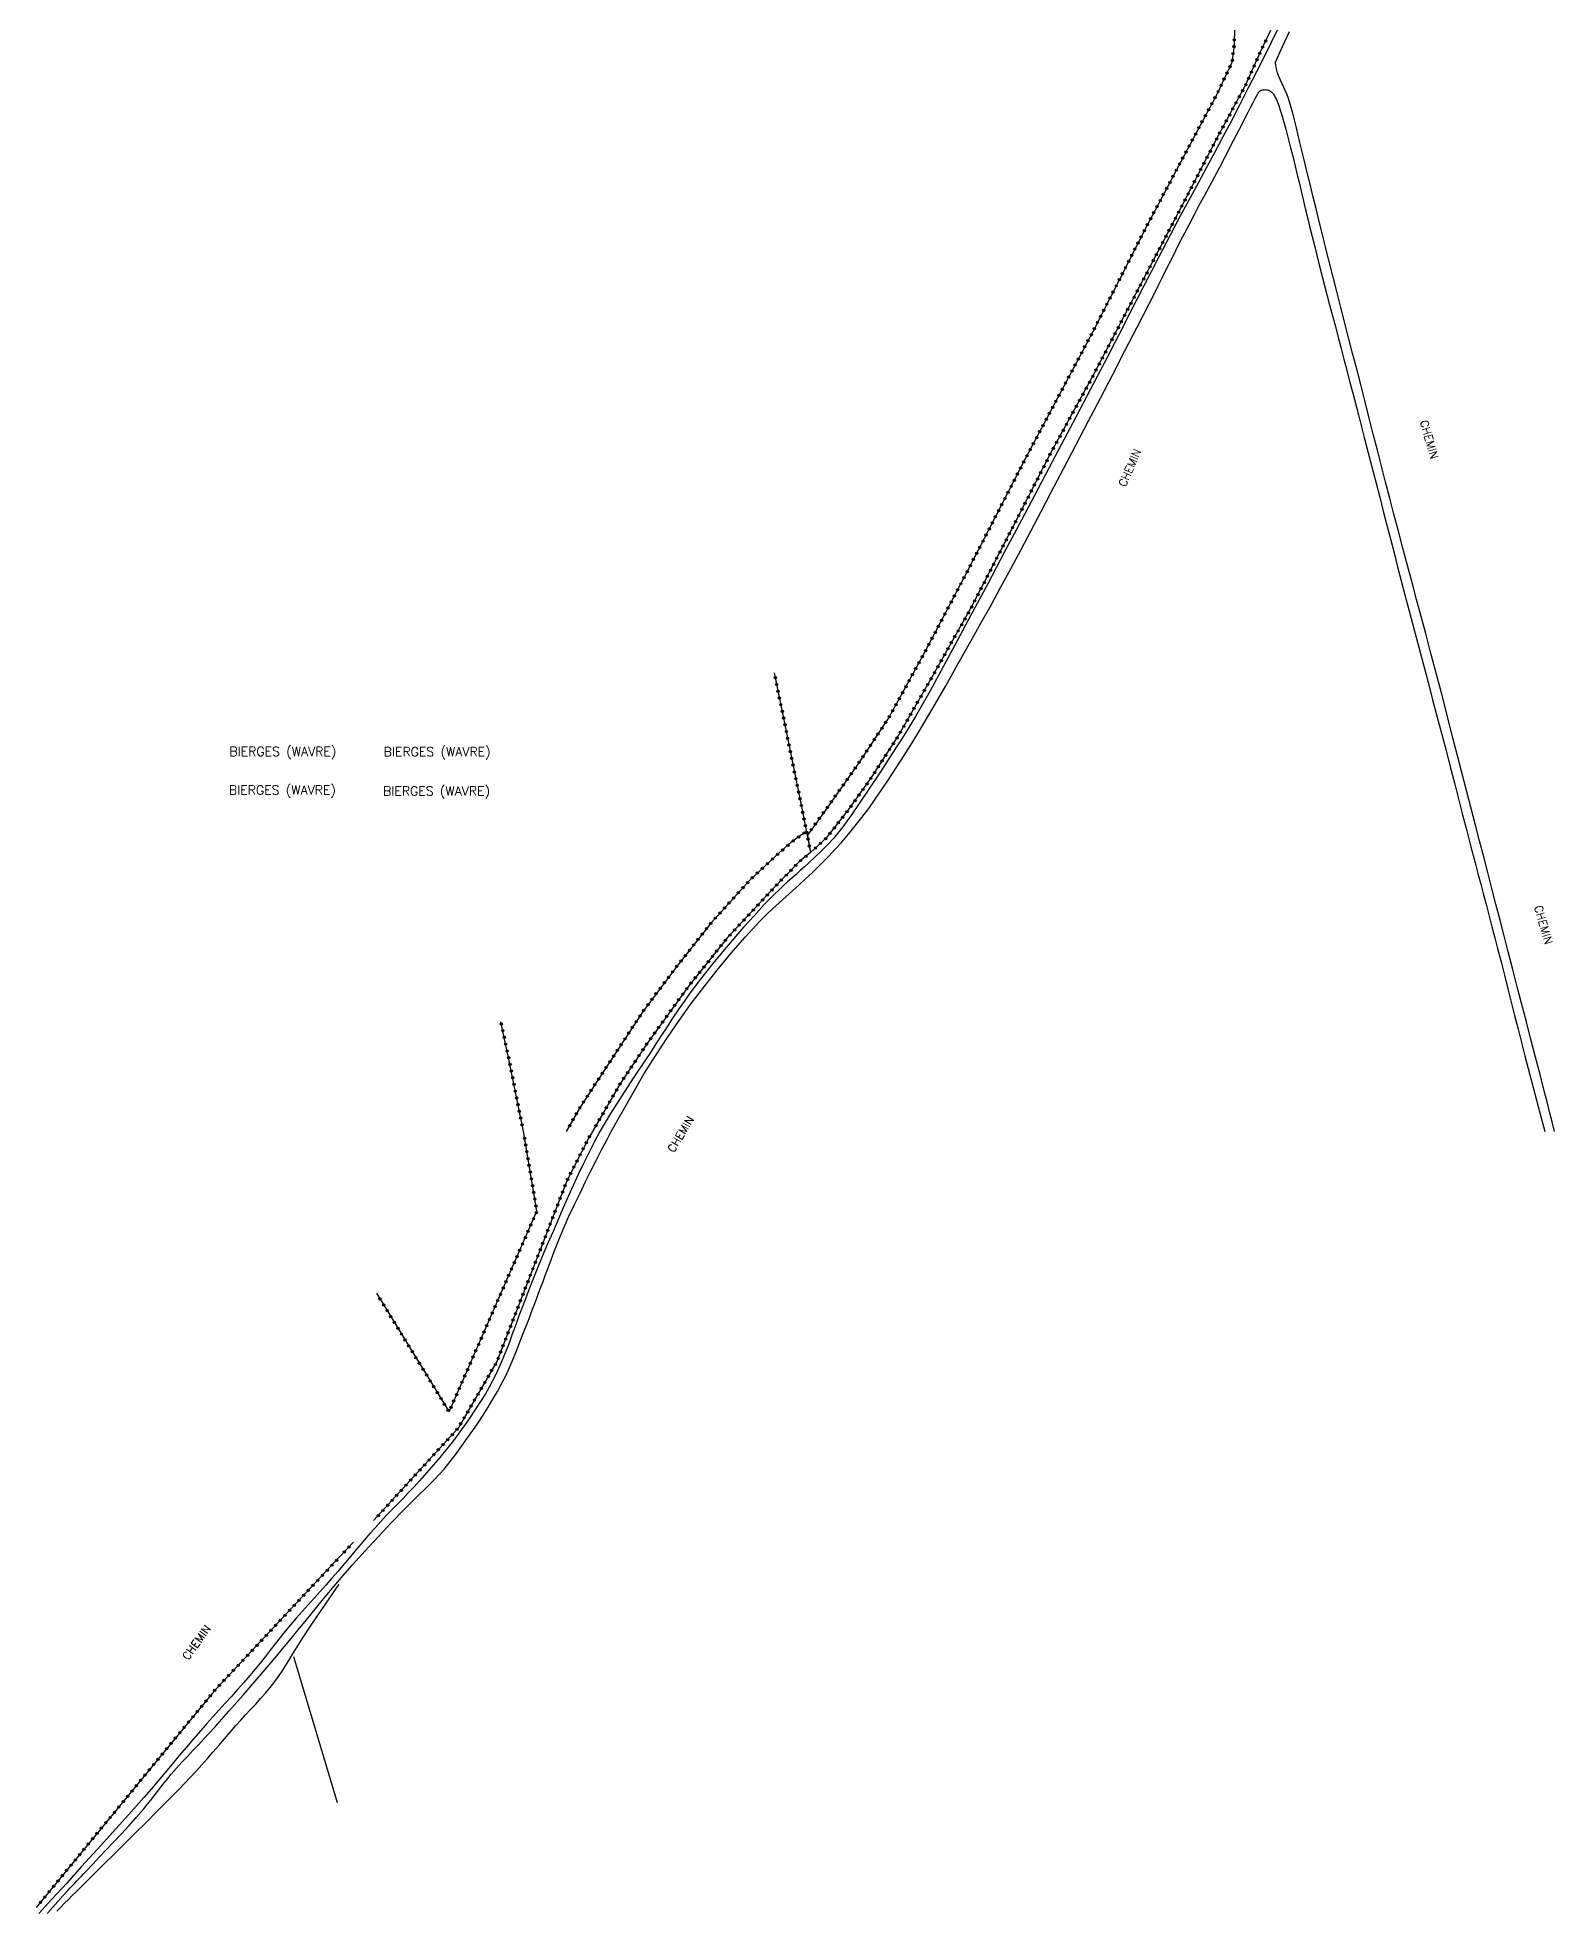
# Model space of a CAD drawing. Header units: millimetres. Extents: x 164000 to 165001, y 157998 to 159001.
# Drawn here: x 164429.8 to 164761.7, y 158000 to 158410.3 of the extents above; entities that cross this region are included whole.
import ezdxf
from ezdxf.enums import TextEntityAlignment as Align

# ---------------------------------------------------------------- set-up
doc = ezdxf.new("R2010")
doc.units = ezdxf.units.MM
doc.layers.get('0').update_dxf_attribs({"linetype": 'CONTINUOUS'})
for name, color, linetype in [('W0071', 7, 'CONTINUOUS'), ('W0211', 2, 'CONTINUOUS'), ('W0322', 7, 'CONTINUOUS'), ('W0323', 7, 'CONTINUOUS'), ('W0330', 7, 'CONTINUOUS'), ('W0980', 7, 'CONTINUOUS'), ('W0989', 7, 'CONTINUOUS')]:
    doc.layers.add(name, color=color, linetype=linetype)
doc.styles.get("Standard").update_dxf_attribs({"font": 'romans.shx', "width": 0.85})

# ---------------------------------------------------------------- blocks, each defined once
blk = doc.blocks.new('t323o')
at = {"color": 0, "linetype": 'Continuous'}
for radius in [0.25, 0.15]:
    blk.add_circle((0, 0), radius, dxfattribs=at)
blk = doc.blocks.new('t322o')
at = {"color": 0, "linetype": 'Continuous'}
for radius in [0.25, 0.15]:
    blk.add_circle((0, 0), radius, dxfattribs=at)

msp = doc.modelspace()

# ---------------------------------------------------------------- linework, layer by layer
at = {"layer": 'W0071'}
for points in [[(164701.09, 158412.02), (164699.68, 158409.18), (164698.26, 158406.35), (164696.44, 158402.72), (164694.61, 158399.1), (164692.77, 158395.49), (164690.9, 158391.89), (164689.14, 158388.54), (164687.36, 158385.2), (164685.57, 158381.87), (164683.76, 158378.55), (164681.96, 158375.22), (164680.16, 158371.89), (164678.38, 158368.56), (164676.61, 158365.21), (164675, 158362.12), (164673.4, 158359.03), (164671.82, 158355.93), (164670.23, 158352.83), (164668.65, 158349.73), (164667.07, 158346.63), (164665.48, 158343.54), (164663.88, 158340.44), (164660.11, 158333.23), (164656.33, 158326.03), (164652.53, 158318.84), (164648.72, 158311.65), (164645.04, 158304.71), (164641.36, 158297.76), (164637.67, 158290.82), (164633.95, 158283.9), (164630.97, 158278.35), (164628.01, 158272.78), (164624.99, 158267.25), (164621.85, 158261.78), (164619.37, 158257.69), (164616.81, 158253.65), (164614.19, 158249.65), (164611.52, 158245.67), (164609.7, 158242.98), (164607.86, 158240.29), (164605.95, 158237.66), (164603.91, 158235.12), (164602.63, 158233.71), (164601.28, 158232.38), (164599.9, 158231.08), (164598.52, 158229.79), (164597.61, 158228.93), (164596.68, 158228.08), (164595.74, 158227.25), (164594.8, 158226.42), (164593.87, 158225.58), (164592.94, 158224.74), (164592.02, 158223.88), (164591.13, 158223.01), (164588.81, 158220.63), (164586.55, 158218.21), (164584.34, 158215.74), (164582.16, 158213.24), (164579.68, 158210.32), (164577.23, 158207.36), (164574.85, 158204.35), (164572.54, 158201.29), (164571.24, 158199.48), (164569.98, 158197.64), (164568.74, 158195.79), (164567.52, 158193.93), (164566.32, 158192.06), (164565.11, 158190.19), (164563.9, 158188.32), (164562.67, 158186.47), (164560.12, 158182.66), (164557.61, 158178.82), (164555.16, 158174.94), (164552.82, 158171)], [(164700.68, 158404.99), (164702.18, 158408.28), (164703.66, 158411.58)], [(164761.66, 158171), (164761.12, 158173.16), (164760.57, 158175.31), (164760.03, 158177.47), (164759.48, 158179.63), (164758.5, 158183.46), (164757.51, 158187.3), (164756.52, 158191.13), (164755.52, 158194.97), (164754.52, 158198.8), (164753.52, 158202.63), (164752.52, 158206.47), (164751.53, 158210.3), (164750.63, 158213.77), (164749.74, 158217.24), (164748.85, 158220.7), (164747.96, 158224.17), (164747.06, 158227.64), (164746.17, 158231.11), (164745.28, 158234.58), (164744.38, 158238.04), (164741.92, 158247.57), (164739.45, 158257.1), (164736.98, 158266.63), (164734.48, 158276.15), (164733.49, 158279.89), (164732.5, 158283.63), (164731.5, 158287.36), (164730.49, 158291.09), (164729.49, 158294.83), (164728.49, 158298.56), (164727.5, 158302.3), (164726.52, 158306.04), (164725.61, 158309.54), (164724.71, 158313.04), (164723.81, 158316.54), (164722.92, 158320.05), (164722.03, 158323.55), (164721.14, 158327.05), (164720.24, 158330.56), (164719.35, 158334.06), (164718.47, 158337.5), (164717.58, 158340.93), (164716.7, 158344.37), (164715.81, 158347.81), (164714.93, 158351.24), (164714.05, 158354.68), (164713.18, 158358.12), (164712.31, 158361.56), (164711.6, 158364.38), (164710.9, 158367.2), (164710.21, 158370.02), (164709.52, 158372.85), (164708.83, 158375.67), (164708.13, 158378.49), (164707.43, 158381.31), (164706.73, 158384.13), (164705.95, 158387.33), (164705.2, 158390.54), (164704.4, 158393.74), (164703.45, 158396.89), (164703.16, 158397.72), (164702.82, 158398.53), (164702.46, 158399.33), (164702.09, 158400.12), (164701.72, 158400.92), (164701.38, 158401.73), (164701.08, 158402.56), (164700.83, 158403.41), (164700.75, 158403.8), (164700.69, 158404.19), (164700.65, 158404.59), (164700.65, 158404.99)], [(164555.33, 158171), (164557.7, 158175.25), (164560.09, 158179.49), (164562.56, 158183.68), (164565.14, 158187.81), (164567.63, 158191.58), (164570.19, 158195.31), (164572.83, 158198.99), (164575.55, 158202.6), (164578.48, 158206.3), (164581.49, 158209.95), (164584.59, 158213.52), (164587.81, 158216.98), (164589.18, 158218.37), (164590.59, 158219.73), (164592.03, 158221.05), (164593.49, 158222.35), (164594.95, 158223.64), (164596.4, 158224.94), (164597.85, 158226.26), (164599.26, 158227.6), (164600.52, 158228.83), (164601.77, 158230.06), (164602.99, 158231.31), (164604.19, 158232.6), (164605.73, 158234.32), (164607.24, 158236.07), (164608.71, 158237.85), (164610.14, 158239.67), (164611.64, 158241.67), (164613.08, 158243.71), (164614.49, 158245.78), (164615.89, 158247.85), (164617.67, 158250.55), (164619.42, 158253.26), (164621.15, 158256), (164622.83, 158258.75), (164625.69, 158263.59), (164628.48, 158268.46), (164631.23, 158273.35), (164633.98, 158278.25), (164636.19, 158282.19), (164638.4, 158286.15), (164640.58, 158290.11), (164642.75, 158294.08), (164644.98, 158298.26), (164647.19, 158302.45), (164649.38, 158306.64), (164651.58, 158310.84), (164654.27, 158315.97), (164656.96, 158321.11), (164659.65, 158326.25), (164662.33, 158331.39), (164665.02, 158336.55), (164667.7, 158341.71), (164670.37, 158346.88), (164673.02, 158352.05), (164674, 158353.99), (164674.97, 158355.92), (164675.93, 158357.86), (164676.89, 158359.81), (164677.85, 158361.75), (164678.82, 158363.68), (164679.8, 158365.62), (164680.78, 158367.55), (164681.86, 158369.61), (164682.95, 158371.67), (164684.04, 158373.73), (164685.14, 158375.78), (164686.24, 158377.83), (164687.34, 158379.88), (164688.44, 158381.94), (164689.53, 158384), (164690.17, 158385.23), (164690.82, 158386.47), (164691.46, 158387.71), (164692.1, 158388.95), (164692.74, 158390.2), (164693.38, 158391.44), (164694.02, 158392.68), (164694.66, 158393.92), (164695.16, 158394.92), (164695.65, 158395.94), (164696.17, 158396.95), (164696.74, 158397.92), (164696.86, 158398.11), (164696.98, 158398.3), (164697.12, 158398.48), (164697.3, 158398.63), (164697.46, 158398.72), (164697.63, 158398.77), (164697.81, 158398.8), (164697.98, 158398.83), (164698.21, 158398.85), (164698.43, 158398.86), (164698.66, 158398.85), (164698.88, 158398.81), (164699.14, 158398.73), (164699.38, 158398.62), (164699.6, 158398.49), (164699.82, 158398.33), (164699.93, 158398.22), (164700.02, 158398.1), (164700.11, 158397.98), (164700.19, 158397.85), (164700.4, 158397.52), (164700.59, 158397.17), (164700.77, 158396.82), (164700.94, 158396.46), (164701.34, 158395.42), (164701.68, 158394.37), (164702, 158393.31), (164702.3, 158392.25), (164702.88, 158390.21), (164703.42, 158388.16), (164703.94, 158386.11), (164704.46, 158384.05), (164704.93, 158382.14), (164705.4, 158380.22), (164705.85, 158378.3), (164706.3, 158376.39), (164706.75, 158374.47), (164707.21, 158372.55), (164707.67, 158370.63), (164708.14, 158368.72), (164709.2, 158364.49), (164710.28, 158360.26), (164711.38, 158356.04), (164712.47, 158351.81), (164713.09, 158349.43), (164713.72, 158347.05), (164714.34, 158344.66), (164714.97, 158342.28), (164715.6, 158339.9), (164716.22, 158337.52), (164716.85, 158335.13), (164717.47, 158332.75), (164718.77, 158327.76), (164720.06, 158322.76), (164721.35, 158317.77), (164722.64, 158312.77), (164723.43, 158309.73), (164724.21, 158306.68), (164725, 158303.64), (164725.78, 158300.59), (164726.57, 158297.54), (164727.35, 158294.5), (164728.14, 158291.45), (164728.93, 158288.41), (164729.94, 158284.58), (164730.94, 158280.75), (164731.96, 158276.93), (164732.97, 158273.1), (164733.99, 158269.28), (164735, 158265.45), (164736.01, 158261.63), (164737.02, 158257.8), (164737.93, 158254.3), (164738.84, 158250.8), (164739.75, 158247.3), (164740.65, 158243.8), (164741.56, 158240.29), (164742.46, 158236.79), (164743.37, 158233.29), (164744.28, 158229.79), (164744.9, 158227.45), (164745.51, 158225.11), (164746.13, 158222.77), (164746.75, 158220.43), (164747.37, 158218.09), (164747.98, 158215.74), (164748.59, 158213.4), (164749.2, 158211.06), (164749.96, 158208.12), (164750.71, 158205.18), (164751.46, 158202.24), (164752.2, 158199.3), (164752.94, 158196.36), (164753.69, 158193.42), (164754.44, 158190.48), (164755.2, 158187.55), (164756.28, 158183.41), (164757.37, 158179.27), (164758.47, 158175.13), (164759.57, 158171)], [(164552.82, 158171), (164551.6, 158168.68), (164550.42, 158166.33), (164549.26, 158163.98), (164548.12, 158161.61), (164547, 158159.2), (164545.91, 158156.77), (164544.84, 158154.33), (164543.78, 158151.89), (164542.59, 158149.16), (164541.4, 158146.44), (164540.23, 158143.7), (164539.09, 158140.95), (164538.07, 158138.4), (164537.09, 158135.82), (164536.12, 158133.25), (164535.14, 158130.67), (164534.67, 158129.42), (164534.2, 158128.15), (164533.75, 158126.89), (164533.29, 158125.63), (164532.82, 158124.37), (164532.34, 158123.11), (164531.84, 158121.86), (164531.32, 158120.62), (164530.68, 158119.18), (164530.01, 158117.76), (164529.3, 158116.35), (164528.55, 158114.96), (164527.79, 158113.65), (164527, 158112.37), (164526.17, 158111.1), (164525.34, 158109.84), (164524.37, 158108.39), (164523.39, 158106.95), (164522.38, 158105.52), (164521.33, 158104.12), (164519.41, 158101.69), (164517.43, 158099.3), (164515.41, 158096.94), (164513.36, 158094.62), (164512.18, 158093.32), (164510.98, 158092.04), (164509.77, 158090.78), (164508.54, 158089.52), (164507.32, 158088.26), (164506.1, 158087), (164504.9, 158085.73), (164503.72, 158084.43), (164502.67, 158083.25), (164501.63, 158082.06), (164500.61, 158080.85), (164499.6, 158079.64), (164498.58, 158078.43), (164497.57, 158077.22), (164496.55, 158076.02), (164495.52, 158074.82), (164494.23, 158073.35), (164492.93, 158071.89), (164491.62, 158070.43), (164490.31, 158068.98), (164489, 158067.52), (164487.7, 158066.06), (164486.41, 158064.59), (164485.14, 158063.1), (164484.01, 158061.73), (164482.89, 158060.35), (164481.79, 158058.95), (164480.7, 158057.55), (164479.6, 158056.15), (164478.5, 158054.75), (164477.38, 158053.37), (164476.24, 158052.01), (164474.93, 158050.48), (164473.6, 158048.97), (164472.25, 158047.48), (164470.89, 158045.99), (164469.54, 158044.51), (164468.18, 158043.02), (164466.84, 158041.52), (164465.51, 158040.01), (164463.94, 158038.19), (164462.38, 158036.36), (164460.84, 158034.52), (164459.3, 158032.68), (164457.76, 158030.84), (164456.21, 158029), (164454.66, 158027.17), (164453.08, 158025.35), (164449.72, 158021.54), (164446.32, 158017.76), (164442.9, 158014), (164439.47, 158010.24), (164436.2, 158006.63), (164432.91, 158003.03), (164430.12, 158000)], [(164431.98, 158000), (164432.09, 158000.13), (164433.18, 158001.39), (164434.29, 158002.64), (164435.39, 158003.88), (164436.52, 158005.11), (164436.99, 158005.63), (164437.48, 158006.14), (164437.96, 158006.65), (164438.45, 158007.16), (164438.94, 158007.67), (164439.43, 158008.17), (164439.91, 158008.68), (164440.4, 158009.19), (164441.91, 158010.78), (164443.41, 158012.37), (164444.92, 158013.96), (164446.41, 158015.56), (164448.09, 158017.37), (164449.77, 158019.18), (164451.43, 158021.01), (164453.05, 158022.87), (164453.82, 158023.8), (164454.58, 158024.75), (164455.33, 158025.71), (164456.06, 158026.67), (164456.8, 158027.63), (164457.55, 158028.59), (164458.31, 158029.54), (164459.09, 158030.47), (164460.24, 158031.78), (164461.42, 158033.08), (164462.61, 158034.36), (164463.81, 158035.63), (164465.01, 158036.9), (164466.21, 158038.17), (164467.4, 158039.45), (164468.58, 158040.74), (164471.7, 158044.24), (164474.79, 158047.76), (164477.85, 158051.3), (164480.9, 158054.86), (164482.15, 158056.35), (164483.4, 158057.85), (164484.64, 158059.35), (164485.87, 158060.86), (164487.1, 158062.37), (164488.34, 158063.88), (164489.58, 158065.38), (164490.82, 158066.88), (164492.76, 158069.22), (164494.7, 158071.55), (164496.66, 158073.88), (164498.65, 158076.17), (164501.47, 158079.28), (164504.32, 158082.36), (164507.21, 158085.4), (164510.11, 158088.43), (164511.18, 158089.52), (164512.27, 158090.6), (164513.38, 158091.67), (164514.48, 158092.73), (164515.58, 158093.8), (164516.66, 158094.89), (164517.71, 158096.01), (164518.74, 158097.15), (164520.1, 158098.81), (164521.4, 158100.52), (164522.66, 158102.25), (164523.9, 158104), (164525.06, 158105.66), (164526.2, 158107.32), (164527.31, 158109.01), (164528.38, 158110.73), (164529.42, 158112.45), (164530.43, 158114.19), (164531.4, 158115.95), (164532.31, 158117.75), (164533.59, 158120.57), (164534.76, 158123.43), (164535.87, 158126.32), (164536.99, 158129.2), (164537.49, 158130.49), (164537.98, 158131.78), (164538.47, 158133.07), (164538.95, 158134.36), (164539.44, 158135.65), (164539.92, 158136.94), (164540.41, 158138.24), (164540.9, 158139.52), (164541.88, 158142.13), (164542.86, 158144.75), (164543.87, 158147.35), (164544.93, 158149.93), (164546.07, 158152.5), (164547.27, 158155.03), (164548.49, 158157.55), (164549.72, 158160.07), (164550.86, 158162.39), (164552.02, 158164.7), (164553.19, 158167), (164554.4, 158169.29), (164554.63, 158169.71), (164554.86, 158170.14), (164555.1, 158170.57), (164555.33, 158171)]]:
    msp.add_lwpolyline(points, dxfattribs=at)
at = {"layer": 'W0211'}
msp.add_lwpolyline([(164434.07, 158000.54), (164434.91, 158001.38), (164435.74, 158002.22), (164436.58, 158003.06), (164437.42, 158003.9), (164438.28, 158004.76), (164439.15, 158005.62), (164440.01, 158006.48), (164440.88, 158007.34), (164441.75, 158008.2), (164442.61, 158009.06), (164443.48, 158009.92), (164444.35, 158010.78), (164446.63, 158013.05), (164448.92, 158015.31), (164451.2, 158017.59), (164453.48, 158019.86), (164455.91, 158022.29), (164458.36, 158024.71), (164460.78, 158027.16), (164463.16, 158029.65), (164464.44, 158031.05), (164465.71, 158032.46), (164466.97, 158033.89), (164468.21, 158035.33), (164469.45, 158036.77), (164470.69, 158038.21), (164471.94, 158039.65), (164473.19, 158041.08), (164474.26, 158042.28), (164475.35, 158043.46), (164476.44, 158044.63), (164477.54, 158045.81), (164478.62, 158047), (164479.68, 158048.2), (164480.71, 158049.44), (164481.7, 158050.7), (164482.52, 158051.83), (164483.3, 158052.99), (164484.05, 158054.16), (164484.78, 158055.35), (164485.5, 158056.54), (164486.22, 158057.73), (164486.95, 158058.91), (164487.7, 158060.08), (164489.69, 158063.08), (164491.71, 158066.07), (164493.75, 158069.04), (164495.8, 158072)], dxfattribs=at)
at = {"layer": 'W0322'}
msp.add_lwpolyline([(164495.91, 158077.98), (164468.37, 158048.56), (164450.72, 158027.1), (164429.52, 158001.3)], dxfattribs=at)
at = {"layer": 'W0323'}
for points in [[(164691.73, 158416.8), (164691.59, 158408.5), (164691.11, 158404.83), (164687.86, 158397.98), (164682.53, 158388.03), (164672.4, 158368.95), (164660.64, 158345.89), (164645.9, 158318.11), (164633.05, 158293.18), (164623.87, 158275.77), (164616.04, 158261.52), (164609.3, 158251.34), (164602.54, 158241.83), (164598.22, 158235.85)], [(164598.9, 158232.01), (164602.52, 158235.37), (164607.2, 158241.35), (164612.24, 158248.44), (164618.1, 158257.49), (164625.45, 158270.33), (164633.99, 158285.43), (164643.25, 158303.34), (164651.5, 158319.42), (164660.84, 158336.49), (164670.09, 158354.18), (164679.33, 158371.83), (164687.78, 158388.15), (164694.15, 158399.96), (164697.24, 158406.96), (164701.08, 158414.9)], [(164590.99, 158271.29), (164593.02, 158261.41), (164597.23, 158240.6), (164598.9, 158232.01)], [(164597.66, 158236.39), (164594.64, 158234.19), (164591.43, 158231.36), (164585.67, 158226), (164577.18, 158216.67), (164569.57, 158207.03), (164562.14, 158197.13), (164555, 158186.24), (164548.66, 158176.59), (164545.49, 158171)], [(164598.22, 158235.85), (164598.9, 158232.01)], [(164598.9, 158232.01), (164596.61, 158230.17), (164590.55, 158223.94), (164580.78, 158213.42), (164572.29, 158202.88), (164563.11, 158190.18), (164557.21, 158181.37), (164551.24, 158171)], [(164536.11, 158171), (164533.1, 158186.09), (164531.19, 158194.98)], [(164551.24, 158171), (164550.39, 158169.64), (164545.62, 158160.25), (164540.43, 158146.82), (164530.32, 158120.71), (164521.84, 158106.15), (164503.35, 158085.92)], [(164503.96, 158135.65), (164519.85, 158109.7), (164539.05, 158153.61), (164536.11, 158171)], [(164498.92, 158081.2), (164495.91, 158077.98)]]:
    msp.add_lwpolyline(points, dxfattribs=at)
at = {"layer": 'W0330'}
msp.add_lwpolyline([(164485.84, 158056.2), (164495.39, 158024.29)], dxfattribs=at)

# ---------------------------------------------------------------- block references
at = {"layer": 'W0322'}
for p, rotation in [((164495.24, 158077.26), 226.8831975410535), ((164492.16, 158073.98), 226.8831975410535), ((164493.19, 158075.07), 226.8831975410535), ((164494.21, 158076.17), 226.8831975410535), ((164488.06, 158069.6), 226.8831975410535), ((164489.09, 158070.69), 226.8831975410535), ((164490.11, 158071.79), 226.8831975410535), ((164491.14, 158072.88), 226.8831975410535), ((164483.96, 158065.22), 226.8831975410535), ((164484.98, 158066.31), 226.8831975410535), ((164486.01, 158067.41), 226.8831975410535), ((164487.04, 158068.5), 226.8831975410535), ((164479.86, 158060.84), 226.8831975410535), ((164480.88, 158061.93), 226.8831975410535), ((164481.91, 158063.03), 226.8831975410535), ((164482.93, 158064.12), 226.8831975410535), ((164476.78, 158057.55), 226.8831975410535), ((164477.81, 158058.65), 226.8831975410535), ((164478.83, 158059.74), 226.8831975410535), ((164472.68, 158053.17), 226.8831975410535), ((164473.71, 158054.27), 226.8831975410535), ((164474.73, 158055.36), 226.8831975410535), ((164475.76, 158056.46), 226.8831975410535), ((164468.58, 158048.79), 226.8831975410535), ((164469.61, 158049.89), 226.8831975410535), ((164470.63, 158050.98), 226.8831975410535), ((164471.66, 158052.08), 226.8831975410535), ((164465.71, 158045.33), 230.587275509927), ((164466.66, 158046.49), 230.587275509927), ((164467.61, 158047.65), 230.587275509927), ((164461.9, 158040.69), 230.587275509927), ((164462.85, 158041.85), 230.587275509927), ((164463.8, 158043.01), 230.587275509927), ((164464.76, 158044.17), 230.587275509927), ((164458.09, 158036.06), 230.587275509927), ((164459.04, 158037.22), 230.587275509927), ((164459.99, 158038.38), 230.587275509927), ((164460.95, 158039.54), 230.587275509927), ((164455.23, 158032.58), 230.587275509927), ((164456.19, 158033.74), 230.587275509927), ((164457.14, 158034.9), 230.587275509927), ((164451.42, 158027.95), 230.587275509927), ((164452.38, 158029.11), 230.587275509927), ((164453.33, 158030.26), 230.587275509927), ((164454.28, 158031.42), 230.587275509927), ((164448.57, 158024.47), 230.5803545580289), ((164449.52, 158025.63), 230.5803545580289), ((164450.47, 158026.79), 230.5803545580289), ((164444.76, 158019.84), 230.5803545580289), ((164445.71, 158020.99), 230.5803545580289), ((164446.66, 158022.15), 230.5803545580289), ((164447.61, 158023.31), 230.5803545580289), ((164441.9, 158016.36), 230.5803545580289), ((164442.85, 158017.52), 230.5803545580289), ((164443.8, 158018.68), 230.5803545580289), ((164438.09, 158011.72), 230.5803545580289), ((164439.04, 158012.88), 230.5803545580289), ((164439.99, 158014.04), 230.5803545580289), ((164440.95, 158015.2), 230.5803545580289), ((164435.23, 158008.25), 230.5803545580289), ((164436.18, 158009.41), 230.5803545580289), ((164437.14, 158010.57), 230.5803545580289), ((164431.42, 158003.61), 230.5803545580289), ((164432.37, 158004.77), 230.5803545580289), ((164433.33, 158005.93), 230.5803545580289), ((164434.28, 158007.09), 230.5803545580289), ((164430.47, 158002.45), 230.5803545580289)]:
    msp.add_blockref('t322o', p, dxfattribs=dict(at, rotation=rotation))
at = {"layer": 'W0323'}
for p, rotation in [((164691.61, 158409.75), 268.9851050021676), ((164698.47, 158409.5), 64.18240706884292), ((164691.36, 158406.76), 262.610552312974), ((164691.55, 158408.25), 262.610552312974), ((164696.56, 158405.43), 66.17573941717183), ((164697.17, 158406.8), 66.17573941717183), ((164697.82, 158408.15), 64.18240706884292), ((164689.38, 158401.17), 244.6451953923685), ((164690.02, 158402.53), 244.6451953923685), ((164690.66, 158403.88), 244.6451953923685), ((164691.17, 158405.28), 262.610552312974), ((164694.75, 158401.31), 66.17573941717183), ((164695.35, 158402.68), 66.17573941717183), ((164695.96, 158404.05), 66.17573941717183), ((164687.41, 158397.12), 241.7862450867117), ((164688.09, 158398.46), 244.6451953923685), ((164688.74, 158399.81), 244.6451953923685), ((164692.71, 158397.3), 61.65326813047926), ((164693.43, 158398.62), 61.65326813047926), ((164694.14, 158399.94), 61.65326813047926), ((164685.28, 158393.16), 241.7862450867117), ((164685.99, 158394.48), 241.7862450867117), ((164686.7, 158395.8), 241.7862450867117), ((164690.58, 158393.34), 61.65326813047926), ((164691.29, 158394.66), 61.65326813047926), ((164692, 158395.98), 61.65326813047926), ((164683.15, 158389.19), 241.7862450867117), ((164683.86, 158390.52), 241.7862450867117), ((164684.57, 158391.84), 241.7862450867117), ((164688.44, 158389.38), 61.65326813047926), ((164689.15, 158390.7), 61.65326813047926), ((164689.86, 158392.02), 61.65326813047926), ((164681.04, 158385.22), 242.0303344894318), ((164681.74, 158386.55), 242.0303344894318), ((164682.44, 158387.87), 242.0303344894318), ((164686.35, 158385.39), 62.61211080255102), ((164687.04, 158386.72), 62.61211080255102), ((164687.73, 158388.06), 62.61211080255102), ((164678.93, 158381.25), 242.0303344894318), ((164679.63, 158382.57), 242.0303344894318), ((164680.33, 158383.9), 242.0303344894318), ((164684.28, 158381.4), 62.61211080255102), ((164684.97, 158382.73), 62.61211080255102), ((164685.66, 158384.06), 62.61211080255102), ((164676.82, 158377.27), 242.0303344894318), ((164677.52, 158378.6), 242.0303344894318), ((164678.22, 158379.92), 242.0303344894318), ((164682.21, 158377.4), 62.61211080255102), ((164682.9, 158378.73), 62.61211080255102), ((164683.59, 158380.06), 62.61211080255102), ((164674.71, 158373.3), 242.0303344894318), ((164675.41, 158374.62), 242.0303344894318), ((164676.11, 158375.95), 242.0303344894318), ((164680.14, 158373.41), 62.61211080255102), ((164680.83, 158374.74), 62.61211080255102), ((164681.52, 158376.07), 62.61211080255102), ((164672.59, 158369.32), 242.0303344894318), ((164673.3, 158370.65), 242.0303344894318), ((164674, 158371.97), 242.0303344894318), ((164678.06, 158369.41), 62.37367988468083), ((164678.75, 158370.74), 62.37367988468083), ((164679.45, 158372.07), 62.61211080255102), ((164670.55, 158365.32), 242.991510278391), ((164671.23, 158366.66), 242.991510278391), ((164671.91, 158367.99), 242.991510278391), ((164675.97, 158365.43), 62.37367988468083), ((164676.67, 158366.76), 62.37367988468083), ((164677.36, 158368.09), 62.37367988468083), ((164668.5, 158361.31), 242.991510278391), ((164669.18, 158362.65), 242.991510278391), ((164669.86, 158363.98), 242.991510278391), ((164673.89, 158361.44), 62.37367988468083), ((164674.58, 158362.77), 62.37367988468083), ((164675.28, 158364.1), 62.37367988468083), ((164666.46, 158357.3), 242.991510278391), ((164667.14, 158358.64), 242.991510278391), ((164667.82, 158359.97), 242.991510278391), ((164671.1, 158356.12), 62.37367988468083), ((164671.8, 158357.45), 62.37367988468083), ((164672.49, 158358.78), 62.37367988468083), ((164673.19, 158360.11), 62.37367988468083), ((164663.73, 158351.95), 242.991510278391), ((164664.41, 158353.29), 242.991510278391), ((164665.1, 158354.63), 242.991510278391), ((164665.78, 158355.96), 242.991510278391), ((164669.02, 158352.14), 62.39542173948106), ((164669.71, 158353.47), 62.39542173948106), ((164670.41, 158354.8), 62.37367988468083), ((164661.69, 158347.95), 242.991510278391), ((164662.37, 158349.28), 242.991510278391), ((164663.05, 158350.62), 242.991510278391), ((164666.93, 158348.15), 62.39542173948106), ((164667.63, 158349.48), 62.39542173948106), ((164668.32, 158350.81), 62.39542173948106), ((164659.61, 158343.95), 242.0443024623988), ((164660.32, 158345.28), 242.0443024623988), ((164661.01, 158346.61), 242.991510278391), ((164664.85, 158344.16), 62.39542173948106), ((164665.54, 158345.49), 62.39542173948106), ((164666.24, 158346.82), 62.39542173948106), ((164657.5, 158339.98), 242.0443024623988), ((164658.21, 158341.3), 242.0443024623988), ((164658.91, 158342.63), 242.0443024623988), ((164662.76, 158340.17), 62.39542173948106), ((164663.46, 158341.5), 62.39542173948106), ((164664.15, 158342.83), 62.39542173948106), ((164655.39, 158336), 242.0443024623988), ((164656.1, 158337.33), 242.0443024623988), ((164656.8, 158338.65), 242.0443024623988), ((164660.67, 158336.19), 61.33032476866013), ((164661.37, 158337.52), 62.39542173948106), ((164662.07, 158338.85), 62.39542173948106), ((164653.29, 158332.03), 242.0443024623988), ((164653.99, 158333.35), 242.0443024623988), ((164654.69, 158334.68), 242.0443024623988), ((164658.51, 158332.24), 61.33032476866013), ((164659.23, 158333.56), 61.33032476866013), ((164659.95, 158334.87), 61.33032476866013), ((164651.18, 158328.05), 242.0443024623988), ((164651.88, 158329.38), 242.0443024623988), ((164652.58, 158330.7), 242.0443024623988), ((164656.35, 158328.29), 61.33032476866013), ((164657.07, 158329.61), 61.33032476866013), ((164657.79, 158330.93), 61.33032476866013), ((164649.07, 158324.08), 242.0443024623988), ((164649.77, 158325.4), 242.0443024623988), ((164650.47, 158326.73), 242.0443024623988), ((164654.19, 158324.34), 61.33032476866013), ((164654.91, 158325.66), 61.33032476866013), ((164655.63, 158326.98), 61.33032476866013), ((164646.96, 158320.1), 242.0443024623988), ((164647.66, 158321.43), 242.0443024623988), ((164648.36, 158322.75), 242.0443024623988), ((164652.04, 158320.4), 61.33032476866013), ((164652.76, 158321.71), 61.33032476866013), ((164653.48, 158323.03), 61.33032476866013), ((164644.87, 158316.12), 242.7368561075063), ((164645.56, 158317.45), 242.7368561075063), ((164646.25, 158318.78), 242.0443024623988), ((164649.27, 158315.07), 62.82376786305943), ((164649.96, 158316.41), 62.82376786305943), ((164650.64, 158317.74), 62.82376786305943), ((164651.33, 158319.08), 62.82376786305943), ((164642.81, 158312.12), 242.7368561075063), ((164643.5, 158313.45), 242.7368561075063), ((164644.18, 158314.78), 242.7368561075063), ((164647.21, 158311.07), 62.82376786305943), ((164647.9, 158312.4), 62.82376786305943), ((164648.58, 158313.74), 62.82376786305943), ((164640.75, 158308.12), 242.7368561075063), ((164641.44, 158309.45), 242.7368561075063), ((164642.12, 158310.78), 242.7368561075063), ((164645.16, 158307.07), 62.82376786305943), ((164645.84, 158308.4), 62.82376786305943), ((164646.53, 158309.73), 62.82376786305943), ((164638, 158302.78), 242.7368561075063), ((164638.69, 158304.12), 242.7368561075063), ((164639.37, 158305.45), 242.7368561075063), ((164640.06, 158306.78), 242.7368561075063), ((164643.1, 158303.06), 62.68641738783709), ((164643.79, 158304.4), 62.82376786305943), ((164644.47, 158305.73), 62.82376786305943), ((164635.94, 158298.78), 242.7368561075063), ((164636.63, 158300.12), 242.7368561075063), ((164637.31, 158301.45), 242.7368561075063), ((164641.04, 158299.06), 62.68641738783709), ((164641.73, 158300.4), 62.68641738783709), ((164642.42, 158301.73), 62.68641738783709), ((164633.88, 158294.78), 242.7368561075063), ((164634.56, 158296.12), 242.7368561075063), ((164635.25, 158297.45), 242.7368561075063), ((164638.97, 158295.07), 62.68641738783709), ((164639.66, 158296.4), 62.68641738783709), ((164640.35, 158297.73), 62.68641738783709), ((164631.79, 158290.79), 242.2005078912366), ((164632.49, 158292.12), 242.2005078912366), ((164633.19, 158293.45), 242.7368561075063), ((164636.91, 158291.07), 62.68641738783709), ((164637.6, 158292.4), 62.68641738783709), ((164638.29, 158293.73), 62.68641738783709), ((164629.69, 158286.81), 242.2005078912366), ((164630.39, 158288.14), 242.2005078912366), ((164631.09, 158289.47), 242.2005078912366), ((164634.84, 158287.07), 62.68641738783709), ((164635.53, 158288.4), 62.68641738783709), ((164636.22, 158289.74), 62.68641738783709), ((164627.6, 158282.83), 242.2005078912366), ((164628.3, 158284.16), 242.2005078912366), ((164629, 158285.49), 242.2005078912366), ((164632.69, 158283.12), 60.47434339435718), ((164633.43, 158284.43), 60.47434339435718), ((164634.16, 158285.74), 62.68641738783709), ((164625.5, 158278.85), 242.2005078912366), ((164626.2, 158280.18), 242.2005078912366), ((164626.9, 158281.51), 242.2005078912366), ((164630.47, 158279.2), 60.47434339435718), ((164631.21, 158280.51), 60.47434339435718), ((164631.95, 158281.82), 60.47434339435718), ((164623.38, 158274.88), 241.190749756464), ((164624.1, 158276.2), 242.2005078912366), ((164624.8, 158277.53), 242.2005078912366), ((164627.51, 158273.98), 60.47434339435718), ((164628.25, 158275.29), 60.47434339435718), ((164628.99, 158276.59), 60.47434339435718), ((164629.73, 158277.9), 60.47434339435718), ((164591.21, 158270.24), 281.6301985317106), ((164621.21, 158270.94), 241.190749756464), ((164621.94, 158272.25), 241.190749756464), ((164622.66, 158273.57), 241.190749756464), ((164625.3, 158270.07), 60.20852662543996), ((164626.04, 158271.37), 60.47434339435718), ((164626.78, 158272.68), 60.47434339435718), ((164591.51, 158268.77), 281.6301985317106), ((164591.81, 158267.3), 281.6301985317106), ((164592.11, 158265.83), 281.6301985317106), ((164619.05, 158266.99), 241.190749756464), ((164619.77, 158268.31), 241.190749756464), ((164620.49, 158269.62), 241.190749756464), ((164623.06, 158266.16), 60.20852662543996), ((164623.81, 158267.47), 60.20852662543996), ((164624.55, 158268.77), 60.20852662543996), ((164592.42, 158264.37), 281.6301985317106), ((164592.72, 158262.9), 281.6301985317106), ((164616.15, 158261.74), 241.190749756464), ((164616.88, 158263.05), 241.190749756464), ((164617.6, 158264.37), 241.190749756464), ((164618.32, 158265.68), 241.190749756464), ((164620.82, 158262.26), 60.20852662543996), ((164621.57, 158263.56), 60.20852662543996), ((164622.31, 158264.86), 60.20852662543996), ((164593.02, 158261.43), 281.6301985317106), ((164593.32, 158259.96), 281.4258631673761), ((164593.62, 158258.49), 281.4258631673761), ((164613.69, 158257.97), 236.4960669564109), ((164614.52, 158259.22), 236.4960669564109), ((164615.34, 158260.48), 236.4960669564109), ((164618.59, 158258.35), 60.20852662543996), ((164619.33, 158259.65), 60.20852662543996), ((164620.08, 158260.96), 60.20852662543996), ((164593.91, 158257.02), 281.4258631673761), ((164594.21, 158255.55), 281.4258631673761), ((164594.51, 158254.08), 281.4258631673761), ((164611.2, 158254.22), 236.4960669564109), ((164612.03, 158255.47), 236.4960669564109), ((164612.86, 158256.72), 236.4960669564109), ((164616.19, 158254.55), 57.08924844751095), ((164617, 158255.81), 57.08924844751095), ((164617.82, 158257.07), 57.08924844751095), ((164594.8, 158252.61), 281.4258631673761), ((164595.1, 158251.14), 281.4258631673761), ((164595.4, 158249.66), 281.4258631673761), ((164608.69, 158250.49), 234.6005657595782), ((164609.55, 158251.72), 236.4960669564109), ((164610.38, 158252.97), 236.4960669564109), ((164612.93, 158249.51), 57.08924844751095), ((164613.74, 158250.77), 57.08924844751095), ((164614.56, 158252.03), 57.08924844751095), ((164615.37, 158253.29), 57.08924844751095), ((164595.7, 158248.19), 281.4258631673761), ((164595.99, 158246.72), 281.4258631673761), ((164605.22, 158245.6), 234.6005657595782), ((164606.08, 158246.82), 234.6005657595782), ((164606.95, 158248.04), 234.6005657595782), ((164607.82, 158249.27), 234.6005657595782), ((164610.37, 158245.81), 54.61326354779092), ((164611.24, 158247.03), 54.61326354779092), ((164612.11, 158248.26), 54.61326354779092), ((164596.29, 158245.25), 281.4258631673761), ((164596.59, 158243.78), 281.4258631673761), ((164596.88, 158242.31), 281.4258631673761), ((164602.61, 158241.93), 234.6005657595782), ((164603.48, 158243.15), 234.6005657595782), ((164604.35, 158244.37), 234.6005657595782), ((164607.76, 158242.14), 54.61326354779092), ((164608.63, 158243.36), 54.61326354779092), ((164609.5, 158244.59), 54.61326354779092), ((164597.18, 158240.84), 281.4258631673761), ((164597.47, 158239.37), 281.0338877169336), ((164597.76, 158237.9), 281.0338877169336), ((164599.1, 158237.06), 234.1745783833248), ((164599.98, 158238.28), 234.1745783833248), ((164600.85, 158239.5), 234.1745783833248), ((164601.73, 158240.71), 234.1745783833248), ((164604.1, 158237.39), 51.92325983424386), ((164605.02, 158238.57), 51.92325983424386), ((164605.95, 158239.75), 51.92325983424386), ((164606.87, 158240.93), 51.92325983424386), ((164593.96, 158233.58), 221.3509950218287), ((164595.12, 158234.53), 216.1538913335916), ((164596.33, 158235.42), 216.1538913335916), ((164597.54, 158236.3), 216.1538913335916), ((164598.04, 158236.43), 281.0338877169336), ((164598.33, 158234.95), 281.0338877169336), ((164598.38, 158234.96), 280.11950470652), ((164598.62, 158233.48), 281.0338877169336), ((164598.64, 158233.49), 280.11950470652), ((164600, 158233.03), 42.94697246947407), ((164601.1, 158234.05), 42.94697246947407), ((164602.2, 158235.08), 42.94697246947407), ((164603.17, 158236.21), 51.92325983424386), ((164589.5, 158229.56), 222.8941453892501), ((164590.6, 158230.59), 222.8941453892501), ((164591.71, 158231.6), 221.3509950218287), ((164592.83, 158232.59), 221.3509950218287), ((164595.69, 158229.22), 225.7822734750723), ((164596.75, 158230.28), 218.6811417885104), ((164597.92, 158231.22), 218.6811417885104), ((164585.15, 158225.44), 227.7229521314514), ((164586.2, 158226.5), 222.8941453892501), ((164587.3, 158227.52), 222.8941453892501), ((164588.4, 158228.54), 222.8941453892501), ((164591.5, 158224.92), 225.7822734750723), ((164592.55, 158226), 225.7822734750723), ((164593.6, 158227.07), 225.7822734750723), ((164594.64, 158228.15), 225.7822734750723), ((164581.11, 158221), 227.7229521314514), ((164582.12, 158222.11), 227.7229521314514), ((164583.13, 158223.22), 227.7229521314514), ((164584.14, 158224.33), 227.7229521314514), ((164588.42, 158221.65), 227.1202606420848), ((164589.44, 158222.75), 227.1202606420848), ((164590.46, 158223.85), 227.1202606420848), ((164577.09, 158216.55), 231.7054020156914), ((164578.09, 158217.67), 227.7229521314514), ((164579.1, 158218.78), 227.7229521314514), ((164580.11, 158219.89), 227.7229521314514), ((164584.34, 158217.25), 227.1202606420848), ((164585.36, 158218.35), 227.1202606420848), ((164586.38, 158219.45), 227.1202606420848), ((164587.4, 158220.55), 227.1202606420848), ((164574.3, 158213.02), 231.7054020156914), ((164575.23, 158214.2), 231.7054020156914), ((164576.16, 158215.37), 231.7054020156914), ((164580.29, 158212.82), 231.1610045784164), ((164581.27, 158213.95), 227.1202606420848), ((164582.29, 158215.05), 227.1202606420848), ((164583.31, 158216.15), 227.1202606420848), ((164571.51, 158209.49), 231.7054020156914), ((164572.44, 158210.66), 231.7054020156914), ((164573.37, 158211.84), 231.7054020156914), ((164577.47, 158209.31), 231.1610045784164), ((164578.41, 158210.48), 231.1610045784164), ((164579.35, 158211.65), 231.1610045784164), ((164567.85, 158204.73), 233.1051062166277), ((164568.75, 158205.93), 233.1051062166277), ((164569.65, 158207.13), 231.7054020156914), ((164570.58, 158208.31), 231.7054020156914), ((164573.71, 158204.64), 231.1610045784164), ((164574.65, 158205.81), 231.1610045784164), ((164575.59, 158206.98), 231.1610045784164), ((164576.53, 158208.15), 231.1610045784164), ((164565.14, 158201.14), 233.1051062166277), ((164566.05, 158202.34), 233.1051062166277), ((164566.95, 158203.54), 233.1051062166277), ((164570.98, 158201.07), 234.144896137155), ((164571.86, 158202.28), 234.144896137155), ((164572.77, 158203.47), 231.1610045784164), ((164561.59, 158196.3), 236.7601679547275), ((164562.44, 158197.54), 233.1051062166277), ((164563.34, 158198.74), 233.1051062166277), ((164564.24, 158199.94), 233.1051062166277), ((164567.46, 158196.2), 234.144896137155), ((164568.34, 158197.42), 234.144896137155), ((164569.22, 158198.63), 234.144896137155), ((164570.1, 158199.85), 234.144896137155), ((164531.29, 158194.51), 102.13659335204), ((164531.61, 158193.04), 102.13659335204), ((164559.13, 158192.54), 236.7601679547275), ((164559.95, 158193.79), 236.7601679547275), ((164560.77, 158195.05), 236.7601679547275), ((164564.83, 158192.55), 234.144896137155), ((164565.71, 158193.77), 234.144896137155), ((164566.59, 158194.99), 234.144896137155), ((164531.92, 158191.58), 102.13659335204), ((164532.24, 158190.11), 102.13659335204), ((164532.55, 158188.64), 102.13659335204), ((164556.66, 158188.77), 236.7601679547275), ((164557.48, 158190.03), 236.7601679547275), ((164558.31, 158191.28), 236.7601679547275), ((164562.24, 158188.88), 236.1675439045098), ((164563.07, 158190.12), 236.1675439045098), ((164563.95, 158191.34), 234.144896137155), ((164532.87, 158187.18), 102.13659335204), ((164533.18, 158185.71), 101.2810046250277), ((164533.47, 158184.24), 101.2810046250277), ((164553.37, 158183.76), 236.7064367291533), ((164554.19, 158185.01), 236.7064367291533), ((164555.02, 158186.26), 236.7601679547275), ((164555.84, 158187.52), 236.7601679547275), ((164558.9, 158183.89), 236.1675439045098), ((164559.73, 158185.14), 236.1675439045098), ((164560.57, 158186.38), 236.1675439045098), ((164561.4, 158187.63), 236.1675439045098), ((164533.76, 158182.77), 101.2810046250277), ((164534.06, 158181.3), 101.2810046250277), ((164534.35, 158179.83), 101.2810046250277), ((164550.9, 158180), 236.7064367291533), ((164551.72, 158181.25), 236.7064367291533), ((164552.55, 158182.5), 236.7064367291533), ((164556.48, 158180.1), 240.0862256811486), ((164557.23, 158181.4), 236.1675439045098), ((164558.06, 158182.65), 236.1675439045098), ((164534.64, 158178.36), 101.2810046250277), ((164534.94, 158176.88), 101.2810046250277), ((164548.45, 158176.22), 240.4482824734941), ((164549.25, 158177.49), 236.7064367291533), ((164550.08, 158178.74), 236.7064367291533), ((164554.23, 158176.2), 240.0862256811486), ((164554.98, 158177.5), 240.0862256811486), ((164555.73, 158178.8), 240.0862256811486), ((164535.23, 158175.41), 101.2810046250277), ((164535.52, 158173.94), 101.2810046250277), ((164535.82, 158172.47), 101.2810046250277), ((164546.23, 158172.3), 240.4482824734941), ((164546.97, 158173.61), 240.4482824734941), ((164547.71, 158174.91), 240.4482824734941), ((164551.99, 158172.3), 240.0862256811486), ((164552.74, 158173.6), 240.0862256811486), ((164553.49, 158174.9), 240.0862256811486), ((164536.36, 158169.54), 99.60618405239202), ((164536.61, 158168.06), 99.60618405239202), ((164549.86, 158168.58), 243.0921701175683), ((164550.56, 158169.91), 238.0138361698064), ((164536.86, 158166.58), 99.60618405239202), ((164537.11, 158165.1), 99.60618405239202), ((164537.36, 158163.62), 99.60618405239202), ((164547.14, 158163.23), 243.0921701175683), ((164547.82, 158164.57), 243.0921701175683), ((164548.5, 158165.91), 243.0921701175683), ((164549.18, 158167.24), 243.0921701175683), ((164537.61, 158162.14), 99.60618405239202), ((164537.86, 158160.66), 99.60618405239202), ((164538.11, 158159.19), 99.60618405239202), ((164545.21, 158159.17), 248.8558675693911), ((164545.78, 158160.56), 243.0921701175683), ((164546.46, 158161.89), 243.0921701175683), ((164538.36, 158157.71), 99.60618405239202), ((164538.61, 158156.23), 99.60618405239202), ((164544.13, 158156.37), 248.8558675693911), ((164544.67, 158157.77), 248.8558675693911), ((164538.31, 158151.92), 66.37253901065715), ((164538.86, 158154.75), 99.60618405239202), ((164538.91, 158153.29), 66.37253901065715), ((164542.5, 158152.18), 248.8558675693911), ((164543.04, 158153.57), 248.8558675693911), ((164543.59, 158154.97), 248.8558675693911), ((164536.51, 158147.8), 66.37253901065715), ((164537.11, 158149.17), 66.37253901065715), ((164537.71, 158150.55), 66.37253901065715), ((164540.88, 158147.98), 248.8558675693911), ((164541.42, 158149.38), 248.8558675693911), ((164541.96, 158150.78), 248.8558675693911), ((164534.71, 158143.67), 66.37253901065715), ((164535.31, 158145.05), 66.37253901065715), ((164535.91, 158146.42), 66.37253901065715), ((164539.26, 158143.78), 248.8238481570082), ((164539.8, 158145.18), 248.8238481570082), ((164540.34, 158146.58), 248.8238481570082), ((164532.9, 158139.55), 66.37253901065715), ((164533.5, 158140.93), 66.37253901065715), ((164534.11, 158142.3), 66.37253901065715), ((164537.63, 158139.59), 248.8238481570082), ((164538.17, 158140.98), 248.8238481570082), ((164538.71, 158142.38), 248.8238481570082), ((164531.1, 158135.43), 66.37253901065715), ((164531.7, 158136.8), 66.37253901065715), ((164532.3, 158138.18), 66.37253901065715), ((164536, 158135.39), 248.8238481570082), ((164536.55, 158136.79), 248.8238481570082), ((164537.09, 158138.19), 248.8238481570082), ((164504.74, 158134.37), 301.4864775754702), ((164505.52, 158133.09), 301.4864775754702), ((164506.31, 158131.81), 301.4864775754702), ((164507.09, 158130.53), 301.4864775754702), ((164529.3, 158131.31), 66.37253901065715), ((164529.9, 158132.68), 66.37253901065715), ((164530.5, 158134.05), 66.37253901065715), ((164534.38, 158131.19), 248.8238481570082), ((164534.92, 158132.59), 248.8238481570082), ((164535.46, 158133.99), 248.8238481570082), ((164507.87, 158129.25), 301.4864775754702), ((164508.66, 158127.97), 301.4864775754702), ((164509.44, 158126.69), 301.4864775754702), ((164527.49, 158127.18), 66.37253901065715), ((164528.09, 158128.56), 66.37253901065715), ((164528.69, 158129.93), 66.37253901065715), ((164532.75, 158127), 248.8238481570082), ((164533.3, 158128.4), 248.8238481570082), ((164533.84, 158129.8), 248.8238481570082), ((164510.22, 158125.41), 301.4864775754702), ((164511.01, 158124.13), 301.4864775754702), ((164511.79, 158122.86), 301.4864775754702), ((164525.69, 158123.06), 66.37253901065715), ((164526.29, 158124.43), 66.37253901065715), ((164526.89, 158125.81), 66.37253901065715), ((164531.13, 158122.8), 248.8238481570082), ((164531.67, 158124.2), 248.8238481570082), ((164532.21, 158125.6), 248.8238481570082), ((164512.57, 158121.58), 301.4864775754702), ((164513.36, 158120.3), 301.4864775754702), ((164514.14, 158119.02), 301.4864775754702), ((164523.89, 158118.94), 66.37253901065715), ((164524.49, 158120.31), 66.37253901065715), ((164525.09, 158121.69), 66.37253901065715), ((164529.18, 158118.76), 239.7969377471042), ((164529.94, 158120.06), 239.7969377471042), ((164530.59, 158121.4), 248.8238481570082), ((164514.93, 158117.74), 301.4864775754702), ((164515.71, 158116.46), 301.4864775754702), ((164516.49, 158115.18), 301.4864775754702), ((164522.08, 158114.81), 66.37253901065715), ((164522.68, 158116.19), 66.37253901065715), ((164523.28, 158117.56), 66.37253901065715), ((164526.92, 158114.87), 239.7969377471042), ((164527.67, 158116.17), 239.7969377471042), ((164528.43, 158117.46), 239.7969377471042), ((164517.28, 158113.9), 301.4864775754702), ((164518.06, 158112.62), 301.4864775754702), ((164518.84, 158111.34), 301.4864775754702), ((164519.63, 158110.06), 301.4864775754702), ((164520.28, 158110.69), 66.37253901065715), ((164520.88, 158112.07), 66.37253901065715), ((164521.48, 158113.44), 66.37253901065715), ((164524.66, 158110.98), 239.7969377471042), ((164525.41, 158112.28), 239.7969377471042), ((164526.16, 158113.57), 239.7969377471042), ((164521.57, 158105.85), 227.5669881071512), ((164522.39, 158107.09), 239.7969377471042), ((164523.15, 158108.39), 239.7969377471042), ((164523.9, 158109.68), 239.7969377471042), ((164518.53, 158102.53), 227.5669881071512), ((164519.54, 158103.63), 227.5669881071512), ((164520.55, 158104.74), 227.5669881071512), ((164514.48, 158098.1), 227.5669881071512), ((164515.49, 158099.2), 227.5669881071512), ((164516.51, 158100.31), 227.5669881071512), ((164517.52, 158101.42), 227.5669881071512), ((164510.43, 158093.67), 227.5669881071512), ((164511.45, 158094.78), 227.5669881071512), ((164512.46, 158095.88), 227.5669881071512), ((164513.47, 158096.99), 227.5669881071512), ((164507.4, 158090.35), 227.5669881071512), ((164508.41, 158091.45), 227.5669881071512), ((164509.42, 158092.56), 227.5669881071512), ((164504.36, 158087.03), 227.5669881071512), ((164505.37, 158088.13), 227.5669881071512), ((164506.39, 158089.24), 227.5669881071512), ((164496.94, 158079.08), 226.876671835827), ((164497.96, 158080.17), 226.876671835827)]:
    msp.add_blockref('t323o', p, dxfattribs=dict(at, rotation=rotation))

# ---------------------------------------------------------------- texts
at = {"layer": 'W0980'}
for p in [(164483.49, 158253.99), (164517.23, 158253.92), (164483.39, 158245.54), (164517.1, 158245.33)]:
    msp.add_text('BIERGES (WAVRE)', height=2, dxfattribs=at).set_placement(p, align=Align.MIDDLE)
at = {"layer": 'W0989'}
for rotation, p in [(285.904, (164732.22, 158326.29)), (66.6951, (164667.83, 158311.82)), (285.904, (164757.21, 158220.16)), (58.9519, (164569.03, 158166.25)), (54.1108, (164462.76, 158055.24))]:
    msp.add_text('CHEMIN', height=1.75, rotation=rotation, dxfattribs=at).set_placement(p)

doc.saveas('drawing.dxf')
